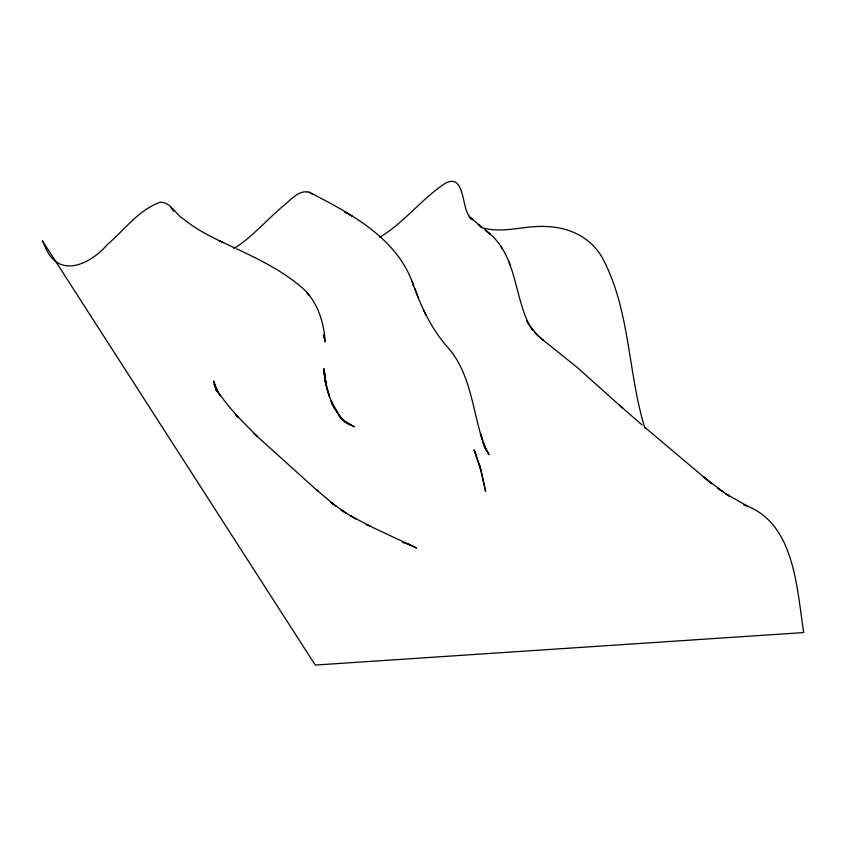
<?xml version="1.0" encoding="UTF-8"?>
<svg xmlns="http://www.w3.org/2000/svg" width="846" height="846" viewBox="0 0 846 846"><rect width="100%" height="100%" fill="white"/><g stroke="black" fill="none" stroke-linecap="round" stroke-linejoin="round"><path stroke-width="1.27" d="M234.025 248.523C252.097 237.039 266.152 220.573 282.289 206.699C290.442 200.65 301.144 186.279 312.237 194.041M402.654 542.455L408.428 544.232M743.486 504.734C794.796 521.58 796.689 588.002 803.7 632.565L315.262 665.062L42.3 240.602A223.058 123.379 -32.7 0 0 44.785 245.9C57.919 279.656 89.919 264.914 107.812 244.092C124.637 229.774 138.638 209.956 159.936 202.279C170.934 201.729 175.672 214.947 184.269 219.548C195.807 229.213 209.427 235.928 222.9 242.421L219.177 240.698L234.183 247.698M480.93 227.352C502.503 234.268 524.869 224.983 546.876 226.58C565.636 227.14 584.702 234.628 596.631 249.549A78.255 46.096 86.2 0 1 601.062 255.503C630.46 308.219 627.383 371.394 644.874 428.087M409.591 544.613L407.412 543.788L416.57 547.975L366.255 524.435L370.337 526.265L350.921 516.018L355.796 518.979L341.044 509.948L345.855 512.919L330.627 502.281L336.475 506.405M236.616 248.809C258.051 258.929 279.666 269.409 298.152 284.478C316.203 297.781 323.976 320.211 325.086 341.943L323.5 334.91L324.6 338.125L323.732 335.925M747.081 505.887L725.604 493.704L729.421 496.084L717.926 488.364L722.96 491.642M308.79 192C350.339 213.351 398.106 238.276 413.631 285.853L411.812 280.978M343.286 420.578L349.461 424.84L340.822 417.829L345.263 422.059L339.193 415.608L343.286 420.462L337.639 413.229L332.171 404.303L341.329 418.855L331.082 401.089L334.604 408.375L329.961 397.937L326.81 388.06L329.369 396.414L325.636 382.762L324.621 376.523L326.165 385.342L323.944 368.666L325.329 381.8L324.155 370.918M480.359 226.083L478.244 224.56L481.839 227.278L470.482 217.581M721.575 490.754L703.65 476.901L711.655 483.722L644.398 426.934M334.276 504.861L316.33 489.707L317.948 491.198L253.98 433.501L257.089 436.261L235.685 414.529L237.938 416.983L227.828 405.107L219.125 393.75L220.383 395.674L215.783 388.325L217.866 392.206L214.07 384.105L216.946 390.207M487.01 231.487L486.006 230.662L490.405 234.511L484.494 229.287M488.48 232.713L488.005 232.322C516.483 254.815 513.998 295.085 529.247 324.896L526.73 320.761L532.705 330.247L530.135 326.281L537.94 335.809L534.873 332.499L543.269 340.494L539.737 337.374L576.93 367.175L622.931 408.375L618.807 404.525M642.156 424.988L621.863 407.381M468.864 216.016L472.745 219.738M308.039 294.038L307.193 293.118L309.266 295.391M170.659 207.08L173.631 211.257M484.282 446.868L489.062 454.683L484.314 445.842L486.936 451.066L482.696 441.675L485.234 447.428L480.38 433.554L482.453 440.057C472.237 408.639 470.492 372.6 447.333 346.881C431.164 328.618 420.98 306.326 412.795 283.59M502.334 248.787L501.149 246.99M469.752 217.411L470.704 218.998M423.254 309.615L426.035 315.241L425.718 314.596M217.866 392.206L213.636 380.975L216.428 390.947M468.896 215.772C461.641 205.927 464.634 172.848 445.091 183.381C422.091 198.641 405.054 221.441 381.599 236.15A33.089 18.305 -32.7 0 1 379.664 237.282M479.566 465.575L479.248 464.38L480.676 469.9L474.141 450.051L480.465 467.627L485.615 491.484L480.962 471.011M474.141 450.051L476.584 455.582M509.472 262.99L509.028 261.911L510.455 265.454M414.794 288.232L418.506 298.278M216.417 390.894L214.842 384.845L215.286 386.908M324.779 377.549L326.609 387.14L324.346 373.223L324.822 380.245L324.388 371.426L324.822 380.245M354.167 426.701L344.565 421.424L354.167 426.701M351.809 215.931L344.798 211.849L351.809 215.931"/></g></svg>
